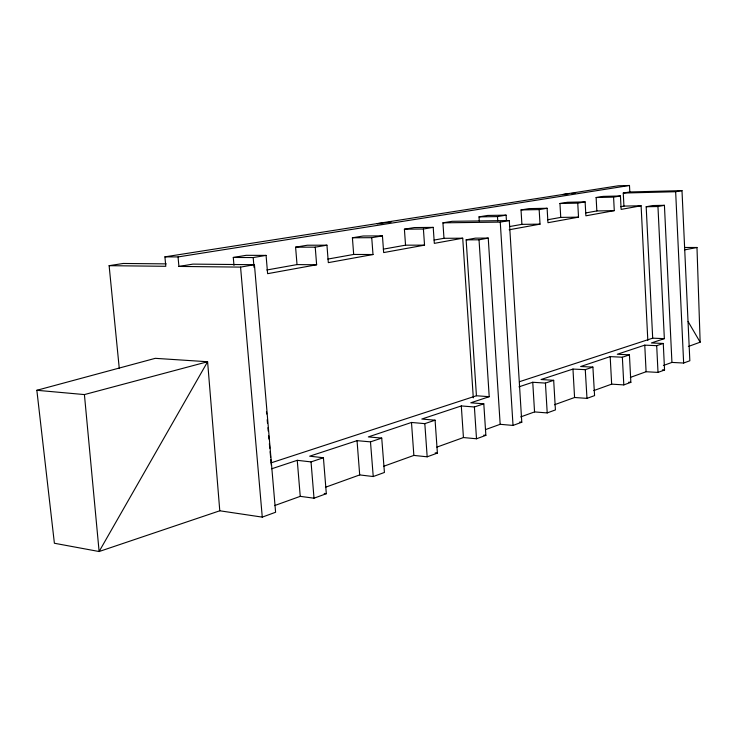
<?xml version="1.0" encoding="UTF-8"?>
<svg xmlns="http://www.w3.org/2000/svg" width="737" height="737" viewBox="0 0 737 737"><rect width="100%" height="100%" fill="white"/><g stroke="black" fill="none" stroke-linecap="round" stroke-linejoin="round"><path stroke-width="1.11" d="M219.783 510.787L207.604 361.738L155.277 358.329L36.85 390.288L54.391 543.252L99.117 551.525L219.783 510.787L262.271 517.125L275.601 512.252L254.431 264.703L192.919 264.122L178.916 266.435L178.041 256.927L164.913 256.854L165.797 266.297L109.122 265.679L119.283 368.546M274.551 505.6L300.245 496.351L314.008 498.203L326.316 493.707L323.414 457.741L309.669 456.194L357.04 440.652L370.481 441.868L381.729 438.082L384.428 472.454L373.235 476.544L359.693 474.923L325.441 487.268M383.811 466.235L413.862 455.411L427.174 456.82L437.391 453.08L435.088 420.191L421.804 419.04L461.307 405.94L474.398 406.981L483.804 403.812L485.867 435.355L476.507 438.782L463.435 437.548L436.875 447.119M485.462 429.616L500.165 424.309L513.026 425.424L521.787 422.218L509.285 220.547L452.168 221.312L442.928 222.832L443.978 238.3L434.084 240.069M520.691 416.912L534.555 411.919L547.213 412.923L555.422 409.919L553.68 380.32L541.041 379.518L572.962 369.071L585.27 369.652L592.898 367.09L594.575 395.603L586.984 398.376L574.574 397.501L554.454 404.751M593.782 390.582L611.655 384.143L623.815 384.907L630.854 382.337L629.435 354.847L617.302 354.248L644.764 345.146L656.695 345.681L663.272 343.47L664.553 370.011L658.012 372.406L646.091 371.734L630.319 377.418M663.383 365.497L671.932 362.42L683.65 363.028L689.841 360.762L681.992 190.625L629.813 191.97L623.262 193.048L623.935 206.102L620.572 206.701M688.358 346.482L700.15 342.189L696.981 247.485L684.673 247.485M435.088 420.191L424.825 423.646L411.486 422.458L368.334 436.912L381.729 438.082M629.435 354.847L622.36 357.224L610.181 356.607L580.636 366.529L592.898 367.09M271.667 468.787L297.251 460.312L311.042 461.906L323.414 457.741M518.94 386.842L532.75 382.263L545.435 383.093L553.68 380.32M500.165 424.309L488.244 238.088L479.032 239.801L489.211 396.699L470.768 402.807L483.804 403.812M671.932 362.42L664.424 205.319L657.957 206.526L664.35 338.651L651.379 342.954L663.272 343.47M271.115 462.845L476.434 395.76L489.211 396.699M519.502 381.683L652.687 338.172L664.35 338.651M84.414 394.581L207.604 361.738L99.117 551.525L84.414 394.581L36.85 390.288M684.719 249.852L696.981 247.485M476.434 395.76L466.143 239.847L475.402 238.143L488.244 238.088M652.687 338.172L646.183 206.747L652.706 205.549L664.424 205.319M473.301 397.851L462.716 238.208L434.323 243.367L433.218 227.374L423.407 229.014L424.54 245.145L383.664 252.579L382.439 235.886L371.734 237.683L372.996 254.523L328.324 262.639L326.952 245.191L315.233 247.162L316.634 264.767L267.614 273.676L266.075 255.398L246.232 255.315L233.288 257.453L233.988 265.44M509.138 229.769L540.028 224.149L539.162 209.603L547.112 208.267L547.959 222.712L578.527 217.148L577.753 203.136L585.123 201.892L585.887 215.812L614.28 210.644L613.58 197.12L620.434 195.968L621.134 209.4L641.107 205.77L647.823 340.448M266.812 269.991L297.02 264.592L316.634 264.767M327.854 259.074L353.677 254.449L372.996 254.523M383.304 249.152L405.543 245.172L424.54 245.145M509.7 226.535L521.907 224.361L540.028 224.149M547.536 219.773L560.746 217.406L578.527 217.148M585.823 212.919L596.841 210.948L614.28 210.644M178.916 266.435L240.566 267.107L254.431 264.703M442.928 222.832L500.257 222.113L509.285 220.547M623.262 193.048L675.654 191.731L681.992 190.625M233.288 257.453L253.187 257.563L266.075 255.398M479.29 221.155L479.013 216.871L497.493 216.595L506.089 215.149L506.43 220.51M297.02 264.592L295.601 247.162L307.375 245.218L326.952 245.191M353.677 254.449L352.406 237.784L363.166 236.006L382.439 235.886M405.543 245.172L404.401 229.198L414.268 227.567L433.218 227.374M479.013 216.871L487.682 215.444L506.089 215.149M521.907 224.361L521.022 209.934L529.046 208.608L547.112 208.267M560.746 217.406L559.954 203.504L567.398 202.279L585.123 201.892M596.841 210.948L596.122 197.534L603.05 196.392L620.434 195.968M178.041 256.927L629.481 185.475L629.813 191.97M164.913 256.854L618.214 185.798L629.481 185.475M109.122 265.679L123.226 263.468L166.24 263.874M569.277 193.527L562.497 194.586L564.8 194.531M571.562 193.463L574.998 193.38M596.122 197.534L613.58 197.12M559.954 203.504L577.753 203.136M623.935 206.102L641.107 205.77M646.183 206.747L657.957 206.526M521.022 209.934L539.162 209.603M391.08 222.123L377.086 223.661L381.637 223.606M404.401 229.198L423.407 229.014M352.406 237.784L371.734 237.683M443.978 238.3L462.716 238.208M466.143 239.847L479.032 239.801M295.601 247.162L315.233 247.162M662.397 369.891L664.553 370.011M628.652 382.199L630.854 382.337M519.686 422.043L521.787 422.218M483.702 435.152L485.867 435.355M435.18 452.859L437.391 453.08M324.206 493.431L326.316 493.707M688.082 321.516L700.15 342.189M266.462 411.707L266.665 413.991M267.19 419.694L267.503 423.121M267.918 427.69L268.231 431.117M268.646 435.678L268.959 439.105M269.373 443.674L269.797 448.243M270.111 451.661L270.626 457.373M270.838 459.658L271.354 465.369M253.187 257.563L254.016 267.338M240.566 267.107L262.271 517.125M297.251 460.312L300.245 496.351M311.042 461.906L314.008 498.203M370.481 441.868L373.235 476.544M357.04 440.652L359.693 474.923M411.486 422.458L413.862 455.411M424.825 423.646L427.174 456.82M461.307 405.94L463.435 437.548M474.398 406.981L476.507 438.782M500.257 222.113L513.026 425.424M497.493 216.595L497.761 220.907M532.75 382.263L534.555 411.919M585.27 369.652L586.984 398.376M545.435 383.093L547.213 412.923M572.962 369.071L574.574 397.501M622.36 357.224L623.815 384.907M610.181 356.607L611.655 384.143M656.695 345.681L658.012 372.406M644.764 345.146L646.091 371.734M675.654 191.731L683.65 363.028"/></g></svg>
